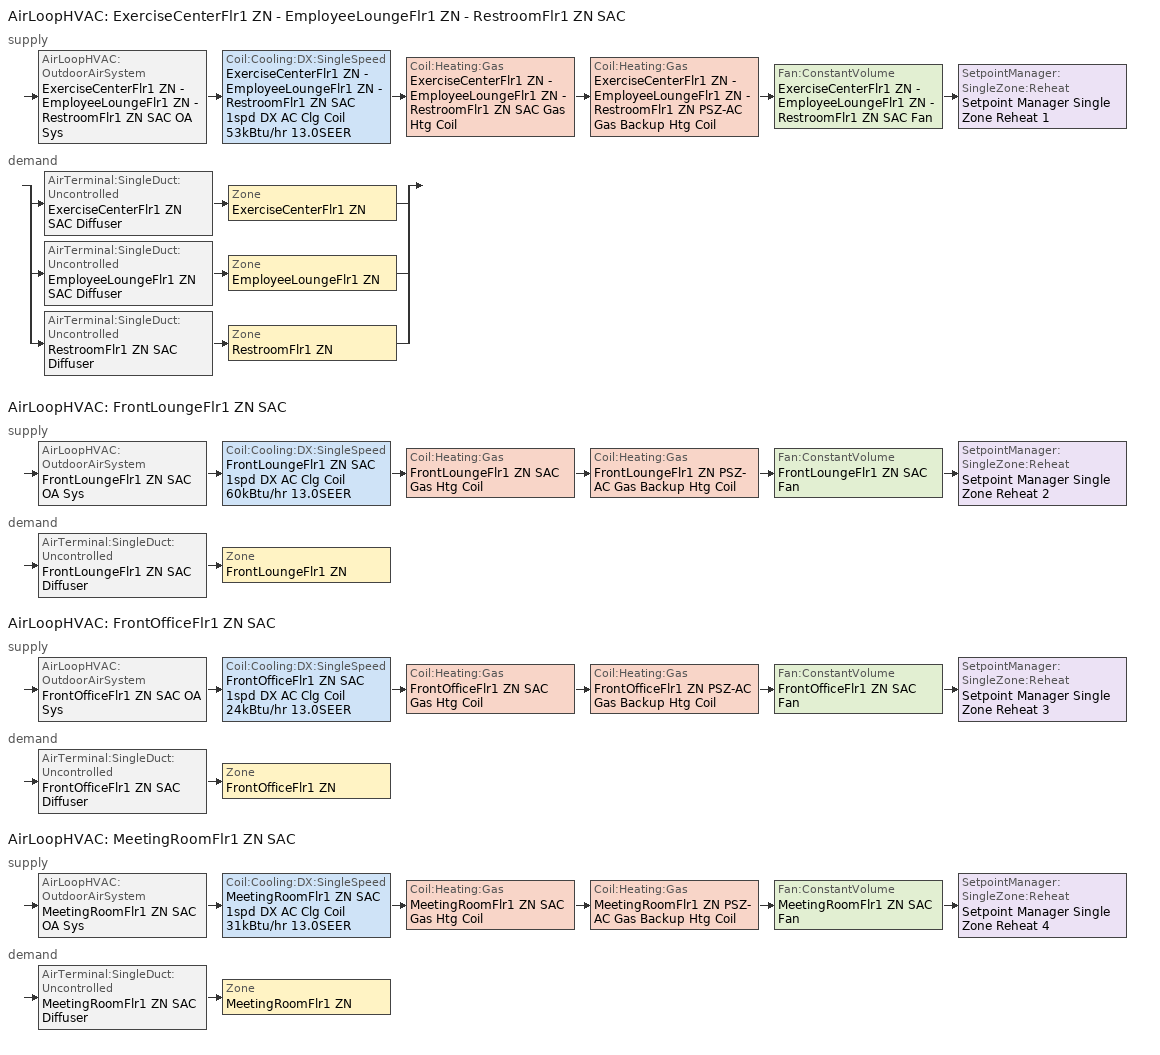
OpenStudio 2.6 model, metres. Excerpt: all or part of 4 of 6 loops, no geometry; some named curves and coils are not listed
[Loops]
AirLoopHVAC 'ExerciseCenterFlr1 ZN - EmployeeLoungeFlr1 ZN - RestroomFlr1 ZN SAC'
 supply: AirLoopHVAC:OutdoorAirSystem 'ExerciseCenterFlr1 ZN - EmployeeLoungeFlr1 ZN - RestroomFlr1 ZN SAC OA Sys' > Coil:Cooling:DX:SingleSpeed 'ExerciseCenterFlr1 ZN - EmployeeLoungeFlr1 ZN - RestroomFlr1 ZN SAC 1spd DX AC Clg Coil 53kBtu/hr 13.0SEER' > Coil:Heating:Gas 'ExerciseCenterFlr1 ZN - EmployeeLoungeFlr1 ZN - RestroomFlr1 ZN SAC Gas Htg Coil' > Coil:Heating:Gas 'ExerciseCenterFlr1 ZN - EmployeeLoungeFlr1 ZN - RestroomFlr1 ZN PSZ-AC Gas Backup Htg Coil' > Fan:ConstantVolume 'ExerciseCenterFlr1 ZN - EmployeeLoungeFlr1 ZN - RestroomFlr1 ZN SAC Fan' > SetpointManager:SingleZone:Reheat 'Setpoint Manager Single Zone Reheat 1'
 demand: split
  | AirTerminal:SingleDuct:Uncontrolled 'ExerciseCenterFlr1 ZN SAC Diffuser' > Zone 'ExerciseCenterFlr1 ZN'
  | AirTerminal:SingleDuct:Uncontrolled 'EmployeeLoungeFlr1 ZN SAC Diffuser' > Zone 'EmployeeLoungeFlr1 ZN'
  | AirTerminal:SingleDuct:Uncontrolled 'RestroomFlr1 ZN SAC Diffuser' > Zone 'RestroomFlr1 ZN'
AirLoopHVAC 'FrontLoungeFlr1 ZN SAC'
 supply: AirLoopHVAC:OutdoorAirSystem 'FrontLoungeFlr1 ZN SAC OA Sys' > Coil:Cooling:DX:SingleSpeed 'FrontLoungeFlr1 ZN SAC 1spd DX AC Clg Coil 60kBtu/hr 13.0SEER' > Coil:Heating:Gas 'FrontLoungeFlr1 ZN SAC Gas Htg Coil' > Coil:Heating:Gas 'FrontLoungeFlr1 ZN PSZ-AC Gas Backup Htg Coil' > Fan:ConstantVolume 'FrontLoungeFlr1 ZN SAC Fan' > SetpointManager:SingleZone:Reheat 'Setpoint Manager Single Zone Reheat 2'
 demand: AirTerminal:SingleDuct:Uncontrolled 'FrontLoungeFlr1 ZN SAC Diffuser' > Zone 'FrontLoungeFlr1 ZN'
AirLoopHVAC 'FrontOfficeFlr1 ZN SAC'
 supply: AirLoopHVAC:OutdoorAirSystem 'FrontOfficeFlr1 ZN SAC OA Sys' > Coil:Cooling:DX:SingleSpeed 'FrontOfficeFlr1 ZN SAC 1spd DX AC Clg Coil 24kBtu/hr 13.0SEER' > Coil:Heating:Gas 'FrontOfficeFlr1 ZN SAC Gas Htg Coil' > Coil:Heating:Gas 'FrontOfficeFlr1 ZN PSZ-AC Gas Backup Htg Coil' > Fan:ConstantVolume 'FrontOfficeFlr1 ZN SAC Fan' > SetpointManager:SingleZone:Reheat 'Setpoint Manager Single Zone Reheat 3'
 demand: AirTerminal:SingleDuct:Uncontrolled 'FrontOfficeFlr1 ZN SAC Diffuser' > Zone 'FrontOfficeFlr1 ZN'
AirLoopHVAC 'MeetingRoomFlr1 ZN SAC'
 supply: AirLoopHVAC:OutdoorAirSystem 'MeetingRoomFlr1 ZN SAC OA Sys' > Coil:Cooling:DX:SingleSpeed 'MeetingRoomFlr1 ZN SAC 1spd DX AC Clg Coil 31kBtu/hr 13.0SEER' > Coil:Heating:Gas 'MeetingRoomFlr1 ZN SAC Gas Htg Coil' > Coil:Heating:Gas 'MeetingRoomFlr1 ZN PSZ-AC Gas Backup Htg Coil' > Fan:ConstantVolume 'MeetingRoomFlr1 ZN SAC Fan' > SetpointManager:SingleZone:Reheat 'Setpoint Manager Single Zone Reheat 4'
 demand: AirTerminal:SingleDuct:Uncontrolled 'MeetingRoomFlr1 ZN SAC Diffuser' > Zone 'MeetingRoomFlr1 ZN'
[Sizing:Zone] Zone Cooling Design Supply Air Temperature Input Method=SupplyAirTemperature; Zone Cooling Design Supply Air Temperature {C}=14; Zone Cooling Design Supply Air Temperature Difference {deltaC}=11.11; Zone Heating Design Supply Air Temperature Input Method=SupplyAirTemperature; Zone Heating Design Supply Air Temperature {C}=50; Zone Heating Design Supply Air Temperature Difference {deltaC}=11.11; Zone Cooling Design Supply Air Humidity Ratio {kg-H2O/kg-air}=0.008; Zone Heating Design Supply Air Humidity Ratio {kg-H2O/kg-air}=0.008; Cooling Design Air Flow Method=DesignDay; Heating Design Air Flow Method=DesignDay; Account for Dedicated Outdoor Air System=No; Dedicated Outdoor Air System Control Strategy=NeutralSupplyAir; Dedicated Outdoor Air Low Setpoint Temperature for Design {C}=autosize; Dedicated Outdoor Air High Setpoint Temperature for Design {C}=autosize
FrontLoungeFlr1 ZN; FrontOfficeFlr1 ZN; ExerciseCenterFlr1 ZN; MeetingRoomFlr1 ZN; RestroomFlr1 ZN; EmployeeLoungeFlr1 ZN
[Zone equipment]
FrontLoungeFlr1 ZN: FrontLoungeFlr1 ZN SAC Diffuser
FrontOfficeFlr1 ZN: FrontOfficeFlr1 ZN SAC Diffuser
ExerciseCenterFlr1 ZN: ExerciseCenterFlr1 ZN SAC Diffuser
MeetingRoomFlr1 ZN: MeetingRoomFlr1 ZN SAC Diffuser
RestroomFlr1 ZN: RestroomFlr1 ZN SAC Diffuser
EmployeeLoungeFlr1 ZN: EmployeeLoungeFlr1 ZN SAC Diffuser
[Fan:ConstantVolume] Availability Schedule=Always On Discrete; Pressure Rise {Pa}=622.722; Maximum Flow Rate {m3/s}=AutoSize
Name | Fan Efficiency | Motor Efficiency
ExerciseCenterFlr1 ZN - EmployeeLoungeFlr1 ZN - RestroomFlr1 ZN SAC Fan; FrontOfficeFlr1 ZN SAC Fan; MeetingRoomFlr1 ZN SAC Fan | 0.55575 | 0.855
FrontLoungeFlr1 ZN SAC Fan | 0.56225 | 0.865
[Coil:Cooling:DX:SingleSpeed] Availability Schedule=Always On Discrete; Rated Sensible Heat Ratio=autosize; Rated Evaporator Fan Power Per Volume Flow Rate {W/(m3/s)}=773.3; Condenser Type=AirCooled; Evaporative Condenser Effectiveness=0; Evaporative Condenser Air Flow Rate {m3/s}=Autosize; Evaporative Condenser Pump Rated Power Consumption {W}=Autosize; Crankcase Heater Capacity {W}=0; Maximum Outdoor Dry-Bulb Temperature for Crankcase Heater Operation {C}=0; Basin Heater Capacity {W/K}=0; Basin Heater Setpoint Temperature {C}=10
Name | Rated Total Cooling Capacity {W} | Rated COP {W/W} | Rated Air Flow Rate {m3/s} | Total Cooling Capacity Function of Temperature Curve | Total Cooling Capacity Function of Flow Fraction Curve | Energy Input Ratio Function of Temperature Curve | Energy Input Ratio Function of Flow Fraction Curve | Part Load Fraction Correlation Curve
GuestRoom314 ZN PTAC 1spd DX AC Clg Coil 12kBtu/hr 10.3EER | autosize | 3.48165 | autosize | PSZ-Fine Storage DX Coil Cap-FT 27 | DX Coil Cap-FF 27 | PSZ-AC DX Coil EIR-FT 27 | Split DX Coil EIR-FF 27 | HPACCOOLPLFFPLR 27
GuestRoom315_318 ZN PTAC 1spd DX AC Clg Coil 47kBtu/hr 9.3EER | autosize | 3.17769 | autosize | PSZ-Fine Storage DX Coil Cap-FT 28 | DX Coil Cap-FF 28 | PSZ-AC DX Coil EIR-FT 28 | Split DX Coil EIR-FF 28 | HPACCOOLPLFFPLR 28
GuestRoom319 ZN PTAC 1spd DX AC Clg Coil 5kBtu/hr 11.7EER | autosize | 3.95943 | autosize | PSZ-Fine Storage DX Coil Cap-FT 29 | DX Coil Cap-FF 29 | PSZ-AC DX Coil EIR-FT 29 | Split DX Coil EIR-FF 29 | HPACCOOLPLFFPLR 29
GuestRoom320_323 ZN PTAC 1spd DX AC Clg Coil 39kBtu/hr 9.3EER | autosize | 3.17213 | autosize | PSZ-Fine Storage DX Coil Cap-FT 30 | DX Coil Cap-FF 30 | PSZ-AC DX Coil EIR-FT 30 | Split DX Coil EIR-FF 30 | HPACCOOLPLFFPLR 30
GuestRoom324 ZN PTAC 1spd DX AC Clg Coil 3kBtu/hr 11.7EER | autosize | 3.95738 | autosize | PSZ-Fine Storage DX Coil Cap-FT 31 | DX Coil Cap-FF 31 | PSZ-AC DX Coil EIR-FT 31 | Split DX Coil EIR-FF 31 | HPACCOOLPLFFPLR 31
GuestRoom401 ZN PTAC 1spd DX AC Clg Coil 15kBtu/hr 9.4EER | autosize | 3.18927 | autosize | PSZ-Fine Storage DX Coil Cap-FT 32 | DX Coil Cap-FF 32 | PSZ-AC DX Coil EIR-FT 32 | Split DX Coil EIR-FF 32 | HPACCOOLPLFFPLR 32
GuestRoom402_405 ZN PTAC 1spd DX AC Clg Coil 13kBtu/hr 9.9EER | autosize | 3.34932 | autosize | PSZ-Fine Storage DX Coil Cap-FT 33 | DX Coil Cap-FF 33 | PSZ-AC DX Coil EIR-FT 33 | Split DX Coil EIR-FF 33 | HPACCOOLPLFFPLR 33
GuestRoom406_408 ZN PTAC 1spd DX AC Clg Coil 11kBtu/hr 10.5EER | autosize | 3.54883 | autosize | PSZ-Fine Storage DX Coil Cap-FT 34 | DX Coil Cap-FF 34 | PSZ-AC DX Coil EIR-FT 34 | Split DX Coil EIR-FF 34 | HPACCOOLPLFFPLR 34
GuestRoom409_412 ZN PTAC 1spd DX AC Clg Coil 45kBtu/hr 9.3EER | autosize | 3.17651 | autosize | PSZ-Fine Storage DX Coil Cap-FT 35 | DX Coil Cap-FF 35 | PSZ-AC DX Coil EIR-FT 35 | Split DX Coil EIR-FF 35 | HPACCOOLPLFFPLR 35
GuestRoom413 ZN PTAC 1spd DX AC Clg Coil 5kBtu/hr 11.7EER | autosize | 3.95879 | autosize | PSZ-Fine Storage DX Coil Cap-FT 36 | DX Coil Cap-FF 36 | PSZ-AC DX Coil EIR-FT 36 | Split DX Coil EIR-FF 36 | HPACCOOLPLFFPLR 36
GuestRoom414 ZN PTAC 1spd DX AC Clg Coil 5kBtu/hr 11.7EER | autosize | 3.9596 | autosize | PSZ-Fine Storage DX Coil Cap-FT 37 | DX Coil Cap-FF 37 | PSZ-AC DX Coil EIR-FT 37 | Split DX Coil EIR-FF 37 | HPACCOOLPLFFPLR 37
GuestRoom415_418 ZN PTAC 1spd DX AC Clg Coil 53kBtu/hr 9.3EER | autosize | 3.1817 | autosize | PSZ-Fine Storage DX Coil Cap-FT 38 | DX Coil Cap-FF 38 | PSZ-AC DX Coil EIR-FT 38 | Split DX Coil EIR-FF 38 | HPACCOOLPLFFPLR 38
GuestRoom419 ZN PTAC 1spd DX AC Clg Coil 15kBtu/hr 9.4EER | autosize | 3.17858 | autosize | PSZ-Fine Storage DX Coil Cap-FT 39 | DX Coil Cap-FF 39 | PSZ-AC DX Coil EIR-FT 39 | Split DX Coil EIR-FF 39 | HPACCOOLPLFFPLR 39
GuestRoom420_423 ZN PTAC 1spd DX AC Clg Coil 51kBtu/hr 9.3EER | autosize | 3.18078 | autosize | PSZ-Fine Storage DX Coil Cap-FT 40 | DX Coil Cap-FF 40 | PSZ-AC DX Coil EIR-FT 40 | Split DX Coil EIR-FF 40 | HPACCOOLPLFFPLR 40
GuestRoom424 ZN PTAC 1spd DX AC Clg Coil 15kBtu/hr 9.3EER | autosize | 3.15436 | autosize | PSZ-Fine Storage DX Coil Cap-FT 41 | DX Coil Cap-FF 41 | PSZ-AC DX Coil EIR-FT 41 | Split DX Coil EIR-FF 41 | HPACCOOLPLFFPLR 41
CorridorFlr1 ZN PTAC 1spd DX AC Clg Coil 9kBtu/hr 11.1EER | 2638 | 3.75951 | 0.13 | PSZ-Fine Storage DX Coil Cap-FT | DX Coil Cap-FF | PSZ-AC DX Coil EIR-FT | Split DX Coil EIR-FF | HPACCOOLPLFFPLR
CorridorFlr2 ZN PTAC 1spd DX AC Clg Coil 17kBtu/hr 9.3EER | autosize | 3.15613 | autosize | PSZ-Fine Storage DX Coil Cap-FT 1 | DX Coil Cap-FF 1 | PSZ-AC DX Coil EIR-FT 1 | Split DX Coil EIR-FF 1 | HPACCOOLPLFFPLR 1
CorridorFlr3 ZN PTAC 1spd DX AC Clg Coil 10kBtu/hr 10.8EER | autosize | 3.65438 | autosize | PSZ-Fine Storage DX Coil Cap-FT 2 | DX Coil Cap-FF 2 | PSZ-AC DX Coil EIR-FT 2 | Split DX Coil EIR-FF 2 | HPACCOOLPLFFPLR 2
CorridorFlr4 ZN PTAC 1spd DX AC Clg Coil 17kBtu/hr 9.3EER | autosize | 3.15545 | autosize | PSZ-Fine Storage DX Coil Cap-FT 3 | DX Coil Cap-FF 3 | PSZ-AC DX Coil EIR-FT 3 | Split DX Coil EIR-FF 3 | HPACCOOLPLFFPLR 3
ExerciseCenterFlr1 ZN - EmployeeLoungeFlr1 ZN - RestroomFlr1 ZN SAC 1spd DX AC Clg Coil 53kBtu/hr 13.0SEER | autosize | 3.6504 | autosize | PSZ-Fine Storage DX Coil Cap-FT 4 | DX Coil Cap-FF 4 | PSZ-AC DX Coil EIR-FT 4 | Split DX Coil EIR-FF 4 | HPACCOOLPLFFPLR 4
FrontLoungeFlr1 ZN SAC 1spd DX AC Clg Coil 60kBtu/hr 13.0SEER | autosize | 3.6504 | autosize | PSZ-Fine Storage DX Coil Cap-FT 5 | DX Coil Cap-FF 5 | PSZ-AC DX Coil EIR-FT 5 | Split DX Coil EIR-FF 5 | HPACCOOLPLFFPLR 5
FrontOfficeFlr1 ZN SAC 1spd DX AC Clg Coil 24kBtu/hr 13.0SEER | autosize | 3.6504 | autosize | PSZ-Fine Storage DX Coil Cap-FT 6 | DX Coil Cap-FF 6 | PSZ-AC DX Coil EIR-FT 6 | Split DX Coil EIR-FF 6 | HPACCOOLPLFFPLR 6
MeetingRoomFlr1 ZN SAC 1spd DX AC Clg Coil 31kBtu/hr 13.0SEER | autosize | 3.6504 | autosize | PSZ-Fine Storage DX Coil Cap-FT 42 | DX Coil Cap-FF 42 | PSZ-AC DX Coil EIR-FT 42 | Split DX Coil EIR-FF 42 | HPACCOOLPLFFPLR 42
[ZoneHVAC:PackagedTerminalAirConditioner] Availability Schedule=Always On Discrete; Supply Air Flow Rate During Cooling Operation {m3/s}=Autosize; Supply Air Flow Rate During Heating Operation {m3/s}=Autosize; Supply Air Flow Rate When No Cooling or Heating is Needed {m3/s}=Autosize; Outdoor Air Flow Rate During Cooling Operation {m3/s}=Autosize; Outdoor Air Flow Rate During Heating Operation {m3/s}=Autosize; Outdoor Air Flow Rate When No Cooling or Heating is Needed {m3/s}=Autosize; Fan Placement=DrawThrough; Supply Air Fan Operating Mode Schedule=Always On Discrete
Name | Supply Air Fan | Heating Coil | Cooling Coil
GuestRoom101 ZN PTAC | GuestRoom101 ZN PTAC Fan | GuestRoom101 ZN PTAC Electric Htg Coil | GuestRoom101 ZN PTAC 1spd DX AC Clg Coil 2kBtu/hr 11.7EER
GuestRoom102 ZN PTAC | GuestRoom102 ZN PTAC Fan | GuestRoom102 ZN PTAC Electric Htg Coil | GuestRoom102 ZN PTAC 1spd DX AC Clg Coil 1kBtu/hr 11.7EER
GuestRoom103 ZN PTAC | GuestRoom103 ZN PTAC Fan | GuestRoom103 ZN PTAC Electric Htg Coil | GuestRoom103 ZN PTAC 1spd DX AC Clg Coil 9kBtu/hr 11.0EER
GuestRoom104 ZN PTAC | GuestRoom104 ZN PTAC Fan | GuestRoom104 ZN PTAC Electric Htg Coil | GuestRoom104 ZN PTAC 1spd DX AC Clg Coil 10kBtu/hr 10.7EER
GuestRoom105 ZN PTAC | GuestRoom105 ZN PTAC Fan | GuestRoom105 ZN PTAC Electric Htg Coil | GuestRoom105 ZN PTAC 1spd DX AC Clg Coil 14kBtu/hr 9.6EER
GuestRoom201 ZN PTAC | GuestRoom201 ZN PTAC Fan | GuestRoom201 ZN PTAC Electric Htg Coil | GuestRoom201 ZN PTAC 1spd DX AC Clg Coil 4kBtu/hr 11.7EER
GuestRoom202_205 ZN PTAC | GuestRoom202_205 ZN PTAC Fan | GuestRoom202_205 ZN PTAC Electric Htg Coil | GuestRoom202_205 ZN PTAC 1spd DX AC Clg Coil 38kBtu/hr 9.3EER
GuestRoom206_208 ZN PTAC | GuestRoom206_208 ZN PTAC Fan | GuestRoom206_208 ZN PTAC Electric Htg Coil | GuestRoom206_208 ZN PTAC 1spd DX AC Clg Coil 31kBtu/hr 9.3EER
GuestRoom209_212 ZN PTAC | GuestRoom209_212 ZN PTAC Fan | GuestRoom209_212 ZN PTAC Electric Htg Coil | GuestRoom209_212 ZN PTAC 1spd DX AC Clg Coil 34kBtu/hr 9.3EER
GuestRoom213 ZN PTAC | GuestRoom213 ZN PTAC Fan | GuestRoom213 ZN PTAC Electric Htg Coil | GuestRoom213 ZN PTAC 1spd DX AC Clg Coil 10kBtu/hr 10.7EER
GuestRoom214 ZN PTAC | GuestRoom214 ZN PTAC Fan | GuestRoom214 ZN PTAC Electric Htg Coil | GuestRoom214 ZN PTAC 1spd DX AC Clg Coil 12kBtu/hr 10.1EER
[AirLoopHVAC] Design Supply Air Flow Rate {m3/s}=AutoSize
Name | Availability Schedule
ExerciseCenterFlr1 ZN - EmployeeLoungeFlr1 ZN - RestroomFlr1 ZN SAC; FrontLoungeFlr1 ZN SAC | SmallHotel Split-AC Operation
FrontOfficeFlr1 ZN SAC; MeetingRoomFlr1 ZN SAC | Always On Discrete
[Sizing:System] Type of Load to Size On=Sensible; Design Outdoor Air Flow Rate {m3/s}=Autosize; Minimum System Air Flow Ratio=1; Preheat Design Temperature {C}=7; Preheat Design Humidity Ratio {kg-H2O/kg-Air}=0.008; Precool Design Temperature {C}=11; Precool Design Humidity Ratio {kg-H2O/kg-Air}=0.008; Central Cooling Design Supply Air Temperature {C}=12; Central Heating Design Supply Air Temperature {C}=50; Sizing Option=NonCoincident; 100% Outdoor Air in Cooling=No; 100% Outdoor Air in Heating=No; Central Cooling Design Supply Air Humidity Ratio {kg-H2O/kg-Air}=0.008; Central Heating Design Supply Air Humidity Ratio {kg-H2O/kg-Air}=0.008; Cooling Design Air Flow Method=DesignDay; Cooling Design Air Flow Rate {m3/s}=0; Heating Design Air Flow Method=DesignDay; Heating Design Air Flow Rate {m3/s}=0; System Outdoor Air Method=ZoneSum; Zone Maximum Outdoor Air Fraction=1; Cooling Supply Air Flow Rate Per Floor Area {m3/s-m2}=0.00996765; Cooling Fraction of Autosized Cooling Supply Air Flow Rate=1; Cooling Supply Air Flow Rate Per Unit Cooling Capacity {m3/s-W}=3.94755e-05; Heating Supply Air Flow Rate Per Floor Area {m3/s-m2}=0.00996765; Heating Fraction of Autosized Heating Supply Air Flow Rate=1; Heating Fraction of Autosized Cooling Supply Air Flow Rate=1; Heating Supply Air Flow Rate Per Unit Heating Capacity {m3/s-W}=3.15882e-05; Cooling Design Capacity Method=CoolingDesignCapacity; Cooling Design Capacity {W}=autosize; Cooling Design Capacity Per Floor Area {W/m2}=234.7; Fraction of Autosized Cooling Design Capacity=1; Heating Design Capacity Method=HeatingDesignCapacity; Heating Design Capacity {W}=autosize; Heating Design Capacity Per Floor Area {W/m2}=157; Fraction of Autosized Heating Design Capacity=1; Central Cooling Capacity Control Method=OnOff
ExerciseCenterFlr1 ZN - EmployeeLoungeFlr1 ZN - RestroomFlr1 ZN SAC; FrontLoungeFlr1 ZN SAC; FrontOfficeFlr1 ZN SAC; MeetingRoomFlr1 ZN SAC
[SetpointManager:SingleZone:Reheat] Minimum Supply Air Temperature {C}=13; Maximum Supply Air Temperature {C}=45
Name | Control Zone
Setpoint Manager Single Zone Reheat 1 | ExerciseCenterFlr1 ZN
Setpoint Manager Single Zone Reheat 2 | FrontLoungeFlr1 ZN
Setpoint Manager Single Zone Reheat 3 | FrontOfficeFlr1 ZN
Setpoint Manager Single Zone Reheat 4 | MeetingRoomFlr1 ZN
[Coil:Heating:Gas] Availability Schedule=Always On Discrete; Gas Burner Efficiency=0.8; Nominal Capacity {W}=AutoSize; Parasitic Electric Load {W}=0; Parasitic Gas Load {W}=0
Name | Part Load Fraction Correlation Curve
ExerciseCenterFlr1 ZN - EmployeeLoungeFlr1 ZN - RestroomFlr1 ZN SAC Gas Htg Coil | Curve Cubic 1
ExerciseCenterFlr1 ZN - EmployeeLoungeFlr1 ZN - RestroomFlr1 ZN PSZ-AC Gas Backup Htg Coil; FrontLoungeFlr1 ZN PSZ-AC Gas Backup Htg Coil; FrontOfficeFlr1 ZN PSZ-AC Gas Backup Htg Coil; MeetingRoomFlr1 ZN PSZ-AC Gas Backup Htg Coil
FrontLoungeFlr1 ZN SAC Gas Htg Coil | Curve Cubic 2
FrontOfficeFlr1 ZN SAC Gas Htg Coil | Curve Cubic 3
MeetingRoomFlr1 ZN SAC Gas Htg Coil | Curve Cubic 4
[Controller:OutdoorAir] Minimum Outdoor Air Flow Rate {m3/s}=Autosize; Maximum Outdoor Air Flow Rate {m3/s}=Autosize; Economizer Control Action Type=ModulateFlow; Lockout Type=NoLockout; Minimum Limit Type=FixedMinimum; Maximum Fraction of Outdoor Air Schedule=HotelSmall SAC_Econ_MaxOAFrac_Sch; High Humidity Control=No; Heat Recovery Bypass Control Type=BypassWhenWithinEconomizerLimits
Name | Economizer Control Type | Economizer Maximum Limit Dry-Bulb Temperature {C} | Economizer Maximum Limit Enthalpy {J/kg} | Economizer Minimum Limit Dry-Bulb Temperature {C} | Minimum Outdoor Air Schedule | Controller Mechanical Ventilation
ExerciseCenterFlr1 ZN - EmployeeLoungeFlr1 ZN - RestroomFlr1 ZN SAC OA Sys Controller | NoEconomizer | 28 | 64000 | -100 | SmallHotel Split-AC Operation | Controller Mechanical Ventilation 1
FrontLoungeFlr1 ZN SAC OA Sys Controller | DifferentialDryBulb |  |  |  | SmallHotel Split-AC Operation | Controller Mechanical Ventilation 2
FrontOfficeFlr1 ZN SAC OA Sys Controller | NoEconomizer | 28 | 64000 | -100 | Always On Discrete | Controller Mechanical Ventilation 3
MeetingRoomFlr1 ZN SAC OA Sys Controller | NoEconomizer | 28 | 64000 | -100 | Always On Discrete | Controller Mechanical Ventilation 4
[Controller:MechanicalVentilation] Availability Schedule=Always On Discrete; System Outdoor Air Method=ZoneSum
Controller Mechanical Ventilation 1; Controller Mechanical Ventilation 2; Controller Mechanical Ventilation 3; Controller Mechanical Ventilation 4
[AirLoopHVAC:OutdoorAirSystem]
Name | Controller
ExerciseCenterFlr1 ZN - EmployeeLoungeFlr1 ZN - RestroomFlr1 ZN SAC OA Sys | ExerciseCenterFlr1 ZN - EmployeeLoungeFlr1 ZN - RestroomFlr1 ZN SAC OA Sys Controller
FrontLoungeFlr1 ZN SAC OA Sys | FrontLoungeFlr1 ZN SAC OA Sys Controller
FrontOfficeFlr1 ZN SAC OA Sys | FrontOfficeFlr1 ZN SAC OA Sys Controller
MeetingRoomFlr1 ZN SAC OA Sys | MeetingRoomFlr1 ZN SAC OA Sys Controller
[AirTerminal:SingleDuct:Uncontrolled] Availability Schedule=Always On Discrete; Maximum Air Flow Rate {m3/s}=AutoSize
ExerciseCenterFlr1 ZN SAC Diffuser; EmployeeLoungeFlr1 ZN SAC Diffuser; RestroomFlr1 ZN SAC Diffuser; FrontLoungeFlr1 ZN SAC Diffuser; FrontOfficeFlr1 ZN SAC Diffuser; MeetingRoomFlr1 ZN SAC Diffuser
[Schedule:Ruleset]
Name | Default Day Schedule | Summer Design Day Schedule | Winter Design Day Schedule
SmallHotel Split-AC Operation | SmallHotel Split-AC Operation Default
HotelSmall SAC_Econ_MaxOAFrac_Sch | HotelSmall SAC_Econ_MaxOAFrac_Sch Default | HotelSmall SAC_Econ_MaxOAFrac_Sch Summer Design Day | HotelSmall SAC_Econ_MaxOAFrac_Sch Winter Design Day
[Schedule:Day]
SmallHotel Split-AC Operation Default: 24, 0, 1
HotelSmall SAC_Econ_MaxOAFrac_Sch Default; HotelSmall SAC_Econ_MaxOAFrac_Sch Winter Design Day; HotelSmall SAC_Econ_MaxOAFrac_Sch Summer Design Day: 24, 0, 0.7
[Schedule:Constant]
Always On Discrete: Value=1
[Curve:Biquadratic] Minimum Value of x=12.77778; Maximum Value of x=23.88889; Minimum Value of y=23.88889; Maximum Value of y=46.11111
Name | Coefficient1 Constant | Coefficient2 x | Coefficient3 x**2 | Coefficient4 y | Coefficient5 y**2 | Coefficient6 x*y
PSZ-Fine Storage DX Coil Cap-FT 4; PSZ-Fine Storage DX Coil Cap-FT 5; PSZ-Fine Storage DX Coil Cap-FT 6; PSZ-Fine Storage DX Coil Cap-FT 42 | 0.942588 | 0.00954335 | 0.00068377 | -0.0110427 | 5.249e-06 | -9.72e-06
PSZ-AC DX Coil EIR-FT 4; PSZ-AC DX Coil EIR-FT 5; PSZ-AC DX Coil EIR-FT 6; PSZ-AC DX Coil EIR-FT 42 | 0.342414 | 0.034885 | -0.0006237 | 0.00497722 | 0.000437951 | -0.000728028
[Curve:Quadratic]
Name | Coefficient1 Constant | Coefficient2 x | Coefficient3 x**2 | Minimum Value of x | Maximum Value of x
DX Coil Cap-FF 4; DX Coil Cap-FF 5; DX Coil Cap-FF 6; DX Coil Cap-FF 42 | 0.8 | 0.2 | 0 | 0.5 | 1.5
Split DX Coil EIR-FF 4; Split DX Coil EIR-FF 5; Split DX Coil EIR-FF 6; Split DX Coil EIR-FF 42 | 1.1552 | -0.1808 | 0.0256 | 0.5 | 1.5
HPACCOOLPLFFPLR 4; HPACCOOLPLFFPLR 5; HPACCOOLPLFFPLR 6; HPACCOOLPLFFPLR 42 | 0.85 | 0.15 | 0 | 0 | 1
[Curve:Cubic] Coefficient1 Constant=0.8; Coefficient2 x=0.2; Coefficient3 x**2=0; Coefficient4 x**3=0; Minimum Value of x=0; Maximum Value of x=1
Curve Cubic 1; Curve Cubic 2; Curve Cubic 3; Curve Cubic 4
